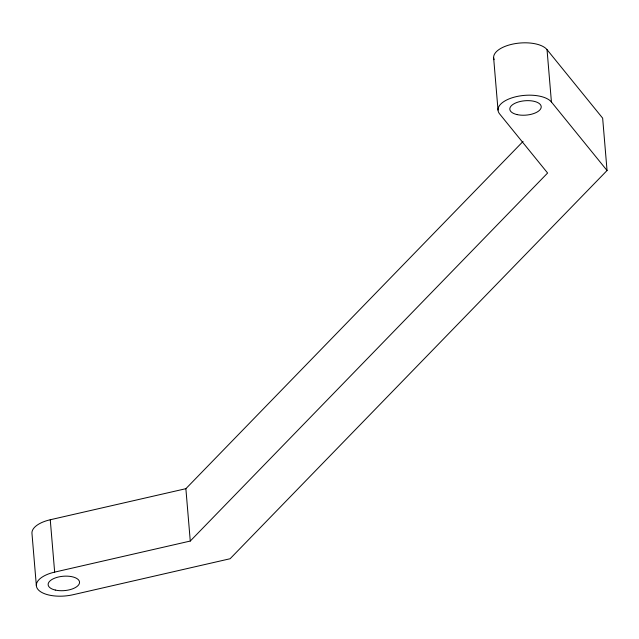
<?xml version="1.0" encoding="UTF-8"?>
<svg xmlns="http://www.w3.org/2000/svg" width="639" height="639" viewBox="0 0 639 639"><rect width="100%" height="100%" fill="white"/><g stroke="black" fill="none" stroke-linecap="round" stroke-linejoin="round"><path stroke-width="0.96" d="M36.351 585.58L31.95 533.214A27.573 12.604 -4.8 0 1 50.257 519.755L185.877 488.691L523.053 141.427M190.27 541.049L547.607 173.025L499.594 113.878A27.573 12.604 -4.8 0 1 516.328 96.633A27.573 12.604 -4.8 0 1 551.425 102L607.05 170.517L230.104 558.742L73.014 594.733A27.573 12.604 -4.8 0 1 37.917 589.366A27.573 12.604 -4.8 0 1 54.658 572.121L190.27 541.049L185.877 488.691M494.075 59.675A27.573 12.604 -4.8 0 1 513.996 43.843A27.573 12.604 -4.8 0 1 547.032 49.634L602.649 118.151L607.05 170.517M547.032 49.634L551.425 102M493.627 57.726L498.021 110.092M50.257 519.755L54.658 572.121M55.273 590.053A15.751 7.205 -4.8 0 0 79.524 582.76A15.751 7.205 -4.8 0 0 56.703 577.464A15.751 7.205 -4.8 0 0 55.273 590.053M516.951 114.565A15.751 7.205 -4.8 0 0 541.201 107.28A15.751 7.205 -4.8 0 0 518.373 101.976A15.751 7.205 -4.8 0 0 516.951 114.565"/></g></svg>
